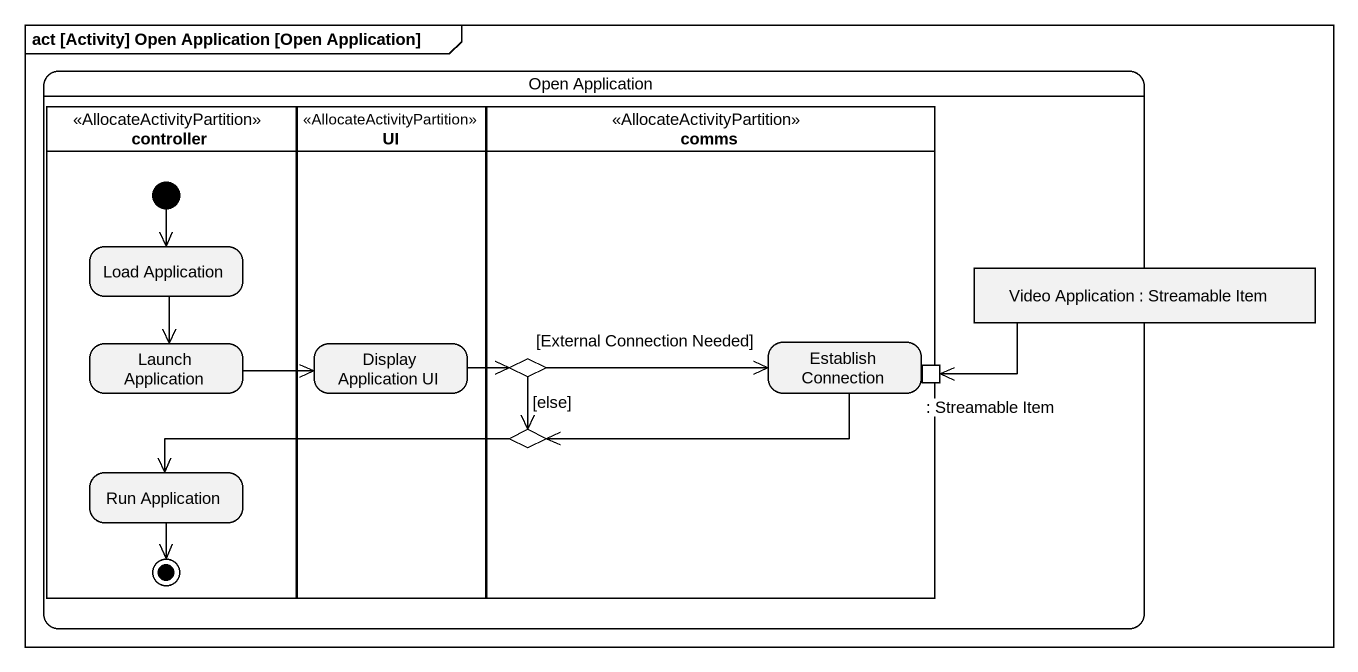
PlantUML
@startuml
mainframe act [Activity] Open Application [Open Application]
hide empty description
state "Open Application" as Open_Application {
  state controller <<AllocateActivityPartition>> {
    state "Load Application" as Load_Application
    state "Launch Application" as Launch_Application
    state "Run Application" as Run_Application
    [*] --> Load_Application
    Run_Application --> [*]
  }
  state UI <<AllocateActivityPartition>> {
    state "Display Application UI" as Display_Application_UI
  }
  state comms <<AllocateActivityPartition>> {
    state choice1 <<choice>>
    state "Establish Connection" as Establish_Connection {
      state ": Streamable Item" as Streamable_Item <<inputPin>>
    }
    state choice2 <<choice>>
  }
  state "Video Application : Streamable Item" as Video_Application <<object>>
}
Load_Application --> Launch_Application
Video_Application -left-> Streamable_Item
Launch_Application -right-> Display_Application_UI
Display_Application_UI -right-> choice1
choice1 -right-> Establish_Connection : [External Connection Needed]
choice1 --> choice2 : [else]
Establish_Connection -left-> choice2
choice2 -left-> Run_Application
@enduml
